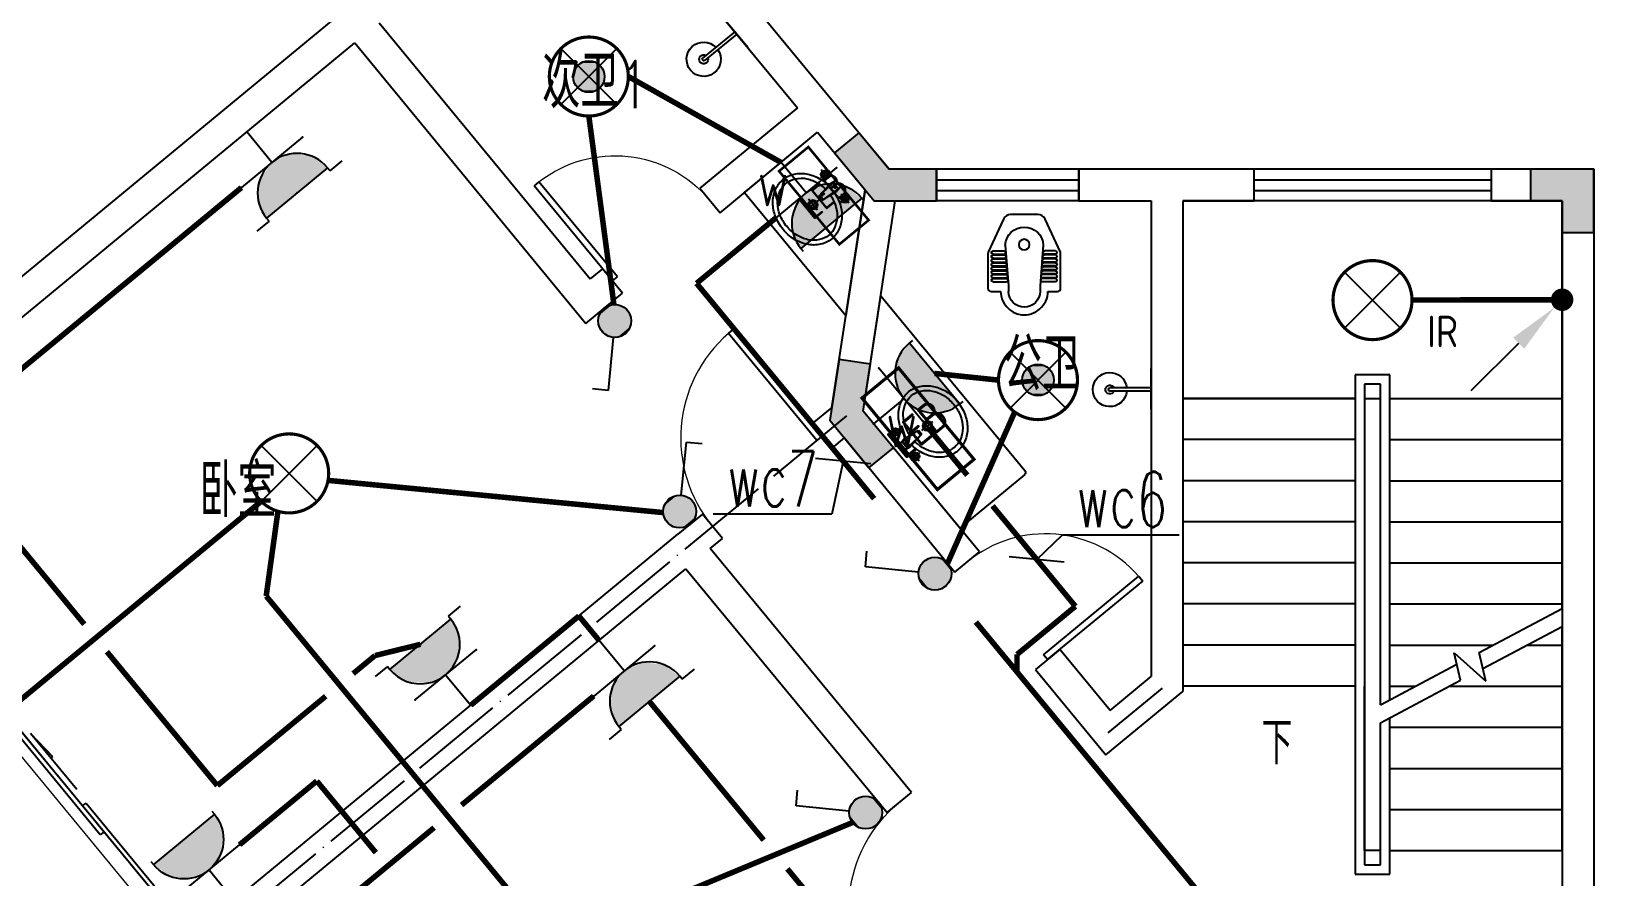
# Model space of a CAD drawing. Extents: x -7085 to 604621, y -1107727 to 606871.
# Drawn here: x 108785 to 118673, y 470582 to 475931 of the extents above; entities that cross this region are included whole.
import ezdxf
from ezdxf.enums import TextEntityAlignment as Align

# ---------------------------------------------------------------- set-up
doc = ezdxf.new("R2010")
doc.units = 0
doc.header["$LTSCALE"] = 1000
doc.header["$MEASUREMENT"] = 0
doc.linetypes.add('DOTE', pattern=[2.42, 2, -0.2, 0.02, -0.2])
for name, color, linetype in [('A-DOOR', 141, 'Continuous'), ('A-DOTE', 8, 'DOTE'), ('A-FLOR-EVTR', 2, 'Continuous'), ('A-FLOR-SPCL', 223, 'Continuous'), ('A-WALL-BRIC', 41, 'Continuous'), ('A-WALL-SURF', 253, 'Continuous'), ('DIM-插座', 3, 'Continuous'), ('DIM_SYMB', 3, 'Continuous'), ('EQUIP-插座', 3, 'Continuous'), ('EQUIP-照明', 3, 'Continuous'), ('EQUIP-箱柜', 3, 'Continuous'), ('G_COL_墙柱_', 4, 'Continuous'), ('J-FURN-厨卫', 253, 'Continuous'), ('LWIRE', 4, 'Continuous'), ('PUB_DIM', 3, 'Continuous'), ('PUB_TEXT', 7, 'Continuous'), ('TEL_TEXT', 7, 'Continuous'), ('WALL-PARAPET', 6, 'Continuous'), ('WIRE-插座', 5, 'Continuous'), ('WIRE-照明', 1, 'Continuous')]:
    doc.layers.add(name, color=color, linetype=linetype)
doc.layers.add('建筑底图', color=8, linetype='Continuous', lineweight=5)
doc.styles.add('_TCH_DIM', font='SIMPLEX', dxfattribs={"bigfont": 'GBCBIG'})
doc.styles.add('_TCH_DIM_T3', font='SIMPLEX', dxfattribs={"width": 0.705882, "bigfont": 'GBCBIG'})
doc.styles.add('_TEL_ATTDEF', font='GBENOR', dxfattribs={"width": 0.8, "height": 3, "bigfont": 'GBCBIG'})
doc.styles.add('_TEL_DIM', font='SIMPLEX', dxfattribs={"width": 0.8, "height": 3.5, "bigfont": 'HZTXT'})
doc.styles.get("Standard").update_dxf_attribs({"font": 'gbenor.shx', "bigfont": 'gbcbig.shx'})
doc.dimstyles.new('_TCH_ARCH&&100', dxfattribs={"dimtxt": 297.5, "dimasz": 100, "dimexe": 250, "dimexo": 300, "dimgap": 126.25, "dimtad": 1, "dimdec": 0, "dimzin": 0, "dimdsep": 46, "dimtxsty": '_TCH_DIM_T3', "dimblk": 'ARCHTICK', "dimcen": 0.09, "dimclrt": 7, "dimazin": 2, "dimtfac": 1, "dimtdec": 0, "dimtix": 1, "dimtmove": 2, "dimatfit": 3, "dimfxl": 0, "dimtolj": 1, "dimtzin": 0, "dimarcsym": 0})

# ---------------------------------------------------------------- blocks, each defined once
blk = doc.blocks.new('$plan$00002939')
at = {"layer": 'A-FLOR-SPCL', "color": 0}
blk.add_line((-10, 0), (10, 0), dxfattribs=at)
for points in [[(-123.6, 0), (132.9, 0)], [(-10, 0), (-10, -263.3)], [(10, 0), (10, -263.3)]]:
    blk.add_lwpolyline(points, dxfattribs=at)
for centre, radius, start, end in [((0, -262.5), 108.1, 95.30603, 84.69397), ((0, -262.5), 28.3, 110.67249, 69.32751), ((0, -260.2), 10.5, 197.23809, 342.76191)]:
    blk.add_arc(centre, radius, start, end, dxfattribs=at)
blk = doc.blocks.new('A$C14812D6A')
at = {"layer": 'A-FLOR-SPCL', "color": 0}
for p, q in [((397.3, 406.2), (289.5, 306.6)), ((357.4, 470.6), (301, 424.1)), ((352.4, 419.2), (306, 475.5)), ((397.3, 406.2), (363.1, 386.5)), ((429.1, 367.7), (397.3, 406.2)), ((363.1, 386.5), (289.5, 306.6)), ((310.7, 280.8), (289.5, 306.6)), ((318.8, 286.9), (297, 313.4)), ((429.1, 367.7), (310.7, 280.8)), ((403.2, 338), (310.7, 280.8)), ((413.2, 356), (382.8, 392.9)), ((429.1, 367.7), (403.2, 338)), ((484.6, 316.3), (428.3, 269.8)), ((479.7, 264.9), (433.2, 321.2)), ((288, 283.7), (218.4, 226.4)), ((281.9, 220.3), (224.5, 289.8))]:
    blk.add_line(p, q, dxfattribs=at)
for points in [[(64.2, 99.1, -0.080052), (16.7, 180.3, -0.088849), (0, 265.5, -0.104988), (16.6, 350.4, -0.12017), (64, 413.7, -0.12017), (135.2, 448.2, -0.104988), (221.6, 448.3, -0.088849), (302.1, 415.8, -0.055034), (352.9, 375.4, -0.080052)], [(87.3, 118.2, -0.080052), (44.6, 191.1, -0.088849), (30, 266, -0.104988), (44.2, 338.6, -0.12017), (83.1, 390.6, -0.12017), (141.5, 418.8, -0.104988), (215.5, 419, -0.088849), (286.2, 390.4, -0.056066), (332.6, 353.3, -0.080052)], [(390.4, 330, -0.055034), (420.3, 272.5, -0.088849), (437, 187.3, -0.104988), (420.3, 102.4, -0.12017), (373, 39.1, -0.12017), (301.8, 4.6, -0.104988), (215.3, 4.4, -0.088849), (134.8, 37, -0.080052), (64.2, 99.1, -0.080052)], [(364.8, 314.3, -0.056066), (392.4, 261.6, -0.088849), (407, 186.8, -0.104988), (392.7, 114.2, -0.12017), (353.9, 62.2, -0.12017), (295.5, 34, -0.104988), (221.5, 33.8, -0.088849), (150.8, 62.4, -0.080052), (87.3, 118.2, -0.080052)]]:
    blk.add_lwpolyline(points, format="xyb", dxfattribs=at)
for centre, radius in [((329.2, 447.3), 25), ((329.2, 447.3), 15), ((456.5, 293), 25), ((456.5, 293), 15), ((253.2, 255), 30), ((253.2, 255), 20)]:
    blk.add_circle(centre, radius, dxfattribs=at)
for centre, start, end in [((391.5, 370.6), 30.04171, 228.99125), ((393, 368.8), 210.04171, 48.99125)]:
    blk.add_arc(centre, 7.19, start, end, dxfattribs=at)
blk = doc.blocks.new('$plan$00002878')
at = {"layer": 'A-FLOR-SPCL', "color": 0}
for p, q in [((-120, -192.5), (-100, -450)), ((120, -192.5), (100, -450)), ((-197.6, -230), (-127.1, -230)), ((-197.6, -250), (-127.1, -250)), ((-197.6, -255), (-125.1, -255)), ((-197.6, -275), (-125.1, -275)), ((-197.6, -280), (-123.2, -280)), ((197.6, -280), (123.2, -280)), ((197.6, -255), (125.1, -255)), ((197.6, -275), (125.1, -275)), ((197.6, -230), (127.1, -230)), ((197.6, -250), (127.1, -250)), ((-197.6, -300), (-123.2, -300)), ((-197.6, -305), (-121.3, -305)), ((-197.6, -325), (-121.3, -325)), ((-197.6, -330), (-119.3, -330)), ((-197.6, -350), (-119.3, -350)), ((-197.6, -355), (-117.4, -355)), ((-197.6, -375), (-117.4, -375)), ((-197.6, -380), (-115.4, -380)), ((197.6, -380), (115.4, -380)), ((197.6, -355), (117.4, -355)), ((197.6, -375), (117.4, -375)), ((197.6, -330), (119.3, -330)), ((197.6, -350), (119.3, -350)), ((197.6, -305), (121.3, -305)), ((197.6, -325), (121.3, -325)), ((197.6, -300), (123.2, -300)), ((-197.6, -400), (-115.4, -400)), ((-197.6, -405), (-113.5, -405)), ((-197.6, -425), (-113.5, -425)), ((-100, -450), (-100, -486.3)), ((100, -450), (100, -486.3)), ((197.6, -405), (113.5, -405)), ((197.6, -425), (113.5, -425)), ((197.6, -400), (115.4, -400))]:
    blk.add_line(p, q, dxfattribs=at)
blk.add_lwpolyline([(-150, -486.3), (-210, -486.3, -0.414214), (-230, -466.3), (-230, -246.9, -0.108031), (-228.2, -238.5), (-132, -29.1, -0.293069), (-86.6, 0), (86.6, 0, -0.293069), (132, -29.1), (228.2, -238.5, -0.108031), (230, -246.9), (230, -466.3, -0.414214), (210, -486.3), (150, -486.3, -0.370477), (17.7, -633.7, -0.440428)], format="xyb", close=True, dxfattribs=at)
blk.add_circle((0.6, -190), 33.9, dxfattribs=at)
for centre, radius, start, end in [((-0.6, -198.3), 119.5, 89.71212, 177.2241), ((0.6, -198.3), 119.5, 2.7759, 90.28788), ((-197.6, -240), 10, 90, 270), ((-197.6, -265), 10, 90, 270), ((-197.6, -290), 10, 90, 270), ((-127.1, -240), 10, 270, 90), ((-125.1, -265), 10, 270, 90), ((-123.2, -290), 10, 270, 90), ((123.2, -290), 10, 90, 270), ((125.1, -265), 10, 90, 270), ((127.1, -240), 10, 90, 270), ((197.6, -240), 10, 270, 90), ((197.6, -265), 10, 270, 90), ((197.6, -290), 10, 270, 90), ((-197.6, -315), 10, 90, 270), ((-197.6, -340), 10, 90, 270), ((-197.6, -365), 10, 90, 270), ((-197.6, -390), 10, 90, 270), ((-121.3, -315), 10, 270, 90), ((-119.3, -340), 10, 270, 90), ((-117.4, -365), 10, 270, 90), ((-115.4, -390), 10, 270, 90), ((115.4, -390), 10, 90, 270), ((117.4, -365), 10, 90, 270), ((119.3, -340), 10, 90, 270), ((121.3, -315), 10, 90, 270), ((197.6, -315), 10, 270, 90), ((197.6, -340), 10, 270, 90), ((197.6, -365), 10, 270, 90), ((197.6, -390), 10, 270, 90), ((-197.6, -415), 10, 90, 270), ((-113.5, -415), 10, 270, 90), ((0, -485), 100, 180.77498, 359.22502), ((113.5, -415), 10, 90, 270), ((197.6, -415), 10, 270, 90)]:
    blk.add_arc(centre, radius, start, end, dxfattribs=at)
blk = doc.blocks.new('COL')
at = {"layer": 'A-WALL-SURF'}
for points in [[(1902.7, -2149.7), (1711.8, -1918.3), (1557.6, -2045.5), (1808.4, -2349.7), (2202.7, -2349.7), (2202.7, -2149.7)], [(6161.7, -2349.7), (6161.7, -2549.7), (6361.7, -2549.7), (6361.7, -2149.7), (5961.7, -2149.7), (5961.7, -2349.7)], [(1738.6, -3679.4), (1783.8, -3382.9), (1586.1, -3352.7), (1527.4, -3737.7), (1775.2, -4038.1), (1929.5, -3910.9)]]:
    blk.add_hatch(color=0, dxfattribs=at).paths.add_polyline_path(points)
at = {"layer": 'G_COL_墙柱_', "color": 0, "extrusion": (0, 0, -1)}
blk.add_lwpolyline([(-1902.7, -2149.7), (-1711.8, -1918.3), (-1557.6, -2045.5), (-1808.4, -2349.7), (-2202.7, -2349.7), (-2202.7, -2149.7)], close=True, dxfattribs=at)
at = {"layer": 'G_COL_墙柱_', "color": 0}
blk.add_lwpolyline([(6161.7, -2349.7), (6161.7, -2549.7), (6361.7, -2549.7), (6361.7, -2149.7), (5961.7, -2149.7), (5961.7, -2349.7)], close=True, dxfattribs=at)
blk.add_lwpolyline([(1738.6, -3679.4), (1783.8, -3382.9), (1586.1, -3352.7), (1527.4, -3737.7), (1775.2, -4038.1), (1929.5, -3910.9), (1738.6, -3679.4)], dxfattribs=at)
blk = doc.blocks.new('$WINLIB2D$00000001')
at = {"color": 0}
for points in [[(-0.5, 0.5), (-0.5, -0.5)], [(-0.5, 0.5), (0.5, 0.5)], [(0.5, -0.5), (0.5, 0.5)], [(0.5, 0.1667), (-0.5, 0.1667)], [(0.5, -0.1667), (-0.5, -0.1667)], [(-0.5, -0.5), (0.5, -0.5)]]:
    blk.add_lwpolyline(points, dxfattribs=at)
blk = doc.blocks.new('$DorLib2D$00000001')
at = {"color": 0}
for p, q in [((0.45, 0.975), (0.5, 0.975)), ((0.45, 0), (0.45, 0.975)), ((0.5, 0), (0.5, 0.975)), ((0.5, 0), (0.45, 0))]:
    blk.add_line(p, q, dxfattribs=at)
at = {"color": 0, "lineweight": 13}
blk.add_arc((0.475, 0), 0.975, 91.4693, 180, dxfattribs=at)
blk = doc.blocks.new('$DorLib2D$00000138')
at = {"color": 0, "linetype": 'Continuous'}
for p, q in [((-0.2875, 0), (-0.2875, 0.1538)), ((-0.2875, 0.1538), (0, 0.1538)), ((0, 0.1538), (0, 0)), ((0.2875, 0.1538), (0, 0.1538)), ((0.2875, 0), (0.2875, 0.1538)), ((-0.5, -0.1399), (-0.5, 0)), ((-0.5, 0), (-0.2188, 0)), ((0, 0), (-0.2875, 0)), ((-0.2188, 0), (-0.2188, -0.1399)), ((0, 0), (0.2875, 0)), ((0.2188, 0), (0.2188, -0.1399)), ((0.5, 0), (0.2188, 0)), ((0.5, 0), (0.5, -0.1946)), ((0.5, -0.1399), (0.5, 0)), ((-0.2188, -0.1399), (-0.5, -0.1399)), ((0.2188, -0.1399), (0.5, -0.1399)), ((-0.1857, -0.186), (-0.037, -0.186)), ((-0.037, -0.186), (-0.1019, -0.2583)), ((-0.1019, -0.2583), (-0.1019, -0.186)), ((0.1857, -0.186), (0.037, -0.186)), ((0.037, -0.186), (0.1019, -0.2583)), ((0.1019, -0.2583), (0.1019, -0.186))]:
    blk.add_line(p, q, dxfattribs=at)
blk = doc.blocks.new('_ArchTick')
at = {"color": 0, "linetype": 'ByBlock', "const_width": 0.4}
blk.add_lwpolyline([(-0.5, -0.5), (0.5, 0.5)], dxfattribs=at)
blk = doc.blocks.new('*D1663')
at = {"layer": 'Defpoints', "color": 0}
for p in [(106527.3, 478379.9), (108118.1, 476451.3), (105032.3, 473906.1)]:
    blk.add_point(p, dxfattribs=at)
at = {"layer": 'PUB_DIM', "color": 0, "lineweight": -2}
for p, q in [((107927.2, 476682.8), (106368.2, 478572.8)), ((103441.6, 475834.7), (106527.3, 478379.9)), ((104841.4, 474137.6), (103282.5, 476027.6))]:
    blk.add_line(p, q, dxfattribs=at)
at = {"layer": 'PUB_DIM', "color": 0, "lineweight": -2, "xscale": 100, "yscale": 100, "zscale": 100}
for p, rotation in [((106527.3, 478379.9), 39.51647805708831), ((103441.6, 475834.7), 219.5164780570883)]:
    blk.add_blockref('_ArchTick', p, dxfattribs=dict(at, rotation=rotation))
at = {"layer": 'PUB_DIM', "color": 7, "insert": (104809.5, 477319.5), "char_height": 297.5, "attachment_point": 5, "rotation": 39.51648, "style": '_TCH_DIM_T3'}
blk.add_mtext('\\A1;4000', dxfattribs=at)
blk = doc.blocks.new('*D1667')
at = {"layer": 'Defpoints', "color": 0}
for p in [(107869.7, 480524.2), (109969.5, 477978.4), (104106.6, 473142.6)]:
    blk.add_point(p, dxfattribs=at)
at = {"layer": 'PUB_DIM', "color": 0, "lineweight": -2}
for p, q in [((109778.6, 478209.9), (107710.7, 480717.1)), ((102006.8, 475688.3), (107869.7, 480524.2)), ((103915.7, 473374), (101847.7, 475881.2))]:
    blk.add_line(p, q, dxfattribs=at)
at = {"layer": 'PUB_DIM', "color": 0, "lineweight": -2, "xscale": 100, "yscale": 100, "zscale": 100}
for p, rotation in [((107869.7, 480524.2), 39.51647805708493), ((102006.8, 475688.3), 219.516478057085)]:
    blk.add_blockref('_ArchTick', p, dxfattribs=dict(at, rotation=rotation))
at = {"layer": 'PUB_DIM', "color": 7, "insert": (104763.3, 478318.4), "char_height": 297.5, "attachment_point": 5, "rotation": 39.51648, "style": '_TCH_DIM_T3'}
blk.add_mtext('\\A1;7600', dxfattribs=at)
blk = doc.blocks.new('$equip$00002539')
for p, q in [((-0.354, 0.354), (0.354, -0.354)), ((0.354, 0.354), (-0.354, -0.354))]:
    blk.add_line(p, q)
at = {"const_width": 0.04}
blk.add_lwpolyline([(-0.5, 0, 1), (0.5, 0, 1), (-0.5, 0, 0.911406)], format="xyb", dxfattribs=at)
blk.add_circle((0, 0), 0.5)
for p in [(0, 0.5), (-0.5, 0), (0.5, 0), (0, -0.5)]:
    blk.add_point(p)
at = {"color": 7, "style": '_TEL_DIM', "flags": 1}
blk.add_attdef('A', text='', height=0.00002, dxfattribs=at).set_placement((0, 0), align=Align.MIDDLE_CENTER)
blk = doc.blocks.new('$equip$00002828')
for p, q in [((0.354, 0.354), (-0.354, -0.354)), ((-0.354, 0.354), (0.354, -0.354))]:
    blk.add_line(p, q)
at = {"const_width": 0.04}
blk.add_lwpolyline([(0.5, 0, -1), (-0.5, 0, -1), (0.5, 0, 1)], format="xyb", dxfattribs=at)
for radius in [0.5, 0.2]:
    blk.add_circle((0, 0), radius)
for p in [(0, 0.5), (-0.5, 0), (0.5, 0), (0, -0.5)]:
    blk.add_point(p)
for points in [[(0, 0.2), (0, 0.2), (-0.1, 0.173), (0.1, 0.173)], [(-0.173, 0.1), (0.173, 0.1), (-0.2, 0), (0.2, 0)], [(-0.173, -0.1), (0.173, -0.1), (-0.2, 0), (0.2, 0)], [(-0.1, 0.173), (0.1, 0.173), (-0.173, 0.1), (0.173, 0.1)], [(-0.1, -0.173), (0.1, -0.173), (-0.173, -0.1), (0.173, -0.1)], [(0, -0.2), (0, -0.2), (-0.1, -0.173), (0.1, -0.173)]]:
    blk.add_solid(points)
at = {"color": 7, "style": '_TEL_DIM', "flags": 1}
for tag in ['A', 'REMARK']:
    blk.add_attdef(tag, text='', height=0.00002, dxfattribs=at).set_placement((0, 0), align=Align.MIDDLE_CENTER)
blk = doc.blocks.new('$equip$00001764')
for p, q in [((-0.5, 1.05), (-0.5, 1)), ((-0.5, 1), (0.5, 1)), ((0.5, 1.05), (0.5, 1)), ((0.5, 0.5), (-0.5, 0.5)), ((0, 0.5), (0, 0))]:
    blk.add_line(p, q)
blk.add_arc((0, 1), 0.5, 180, 0)
for p in [(-0.5, 0.5), (0.5, 0.5), (0, 0)]:
    blk.add_point(p)
for points in [[(0.433, 0.75), (-0.433, 0.75), (0.5, 1), (-0.5, 1)], [(0.25, 0.567), (-0.25, 0.567), (0.433, 0.75), (-0.433, 0.75)], [(0, 0.5), (0, 0.5), (0.25, 0.567), (-0.25, 0.567)]]:
    blk.add_solid(points)
at = {"color": 7, "style": '_TEL_DIM'}
blk.add_attdef('$TEXT$', text='', height=0.4, dxfattribs=at).set_placement((0.303, 0.211), align=Align.MIDDLE_CENTER)
at = {"color": 7, "style": '_TEL_DIM', "flags": 1}
blk.add_attdef('A', text='', height=0.00002, dxfattribs=at).set_placement((0, 0), align=Align.MIDDLE_CENTER)
blk = doc.blocks.new('$equip$00001240')
for p, q in [((-0.5, 1.05), (-0.7, 1.05)), ((-0.5, 1.05), (-0.5, 1)), ((-0.5, 1), (0.5, 1)), ((0.5, 1.05), (0.7, 1.05)), ((0.5, 1.05), (0.5, 1)), ((-0.5, 0.5), (0.5, 0.5)), ((0, 0.5), (0, 0))]:
    blk.add_line(p, q)
blk.add_arc((0, 1), 0.5, 180, 0)
for points in [[(0.433, 0.75), (-0.433, 0.75), (0.5, 1), (-0.5, 1)], [(0.25, 0.567), (-0.25, 0.567), (0.433, 0.75), (-0.433, 0.75)], [(0, 0.5), (0, 0.5), (0.25, 0.567), (-0.25, 0.567)]]:
    blk.add_solid(points)
at = {"layer": 'EQUIP-照明'}
for p in [(0, 1), (-0.5, 0.5), (0.5, 0.5), (0, 0)]:
    blk.add_point(p, dxfattribs=at)
at = {"layer": 'EQUIP-照明', "flags": 9}
blk.add_attdef('A', (0, 0), '', height=0.00002, dxfattribs=at)
blk = doc.blocks.new('$equip$00001962')
for p, q in [((0.147, 0.356), (0.625, 0.833)), ((0.625, 0.833), (0.766, 0.692))]:
    blk.add_line(p, q)
blk.add_circle((0, 0.208), 0.208)
for p in [(0, 0.417), (-0.208, 0.208), (0.208, 0.208), (0, 0)]:
    blk.add_point(p)
for points in [[(0, 0.417), (0, 0.417), (-0.104, 0.389), (0.104, 0.389)], [(-0.18, 0.313), (0.18, 0.313), (-0.208, 0.208), (0.208, 0.208)], [(-0.18, 0.104), (0.18, 0.104), (-0.208, 0.208), (0.208, 0.208)], [(-0.104, 0.389), (0.104, 0.389), (-0.18, 0.313), (0.18, 0.313)], [(-0.104, 0.028), (0.104, 0.028), (-0.18, 0.104), (0.18, 0.104)], [(0, 0), (0, 0), (-0.104, 0.028), (0.104, 0.028)]]:
    blk.add_solid(points)
at = {"layer": 'TEL_TEXT', "style": '_TEL_DIM', "flags": 1}
blk.add_attdef('A', text='', height=0.00002, dxfattribs=at).set_placement((0, 0), align=Align.MIDDLE_CENTER)
blk = doc.blocks.new('$equip$00002908')
for p, q in [((0.75, 0.6), (-0.75, 0.6)), ((-0.75, 0.6), (-0.75, 0)), ((0.75, 0), (0.75, 0.6)), ((-0.75, 0), (0.75, 0))]:
    blk.add_line(p, q)
at = {"const_width": 0.04}
blk.add_lwpolyline([(-0.75, 0.6), (-0.75, 0), (0.75, 0), (0.75, 0.6), (-0.75, 0.6), (-0.75, 0)], dxfattribs=at)
for p in [(0, 0.6), (-0.75, 0.3), (0.75, 0.3), (0, 0)]:
    blk.add_point(p)
at = {"color": 7, "style": '_TEL_DIM'}
blk.add_attdef('$TEXT$', text='', height=0.4, dxfattribs=at).set_placement((0, 0.3), align=Align.MIDDLE_CENTER)
at = {"color": 7, "style": '_TEL_DIM', "flags": 1}
for tag in ['A', 'REMARK']:
    blk.add_attdef(tag, text='', height=0.00002, dxfattribs=at).set_placement((0, 0), align=Align.MIDDLE_CENTER)
blk = doc.blocks.new('$equip$00002530')
for p, q in [((-0.354, 0.354), (0.354, -0.354)), ((0.354, 0.354), (-0.354, -0.354))]:
    blk.add_line(p, q)
at = {"const_width": 0.04}
blk.add_lwpolyline([(0, 0.5, -1), (0, -0.5, -1), (0, 0.5, -2.479085)], format="xyb", dxfattribs=at)
blk.add_circle((0, 0), 0.5)
for p in [(0, 0.5), (-0.5, 0), (0.5, 0), (0, -0.5)]:
    blk.add_point(p)
at = {"color": 7, "style": '_TEL_DIM', "flags": 1}
blk.add_attdef('A', text='', height=0.00002, dxfattribs=at).set_placement((0, 0), align=Align.MIDDLE_CENTER)
at = {"color": 7, "style": '_TEL_DIM'}
blk.add_attdef('$TEXT$', text='', height=0.4, dxfattribs=at).set_placement((0.887, -0.396), align=Align.MIDDLE_CENTER)
blk = doc.blocks.new('$TelecSys$00000081')
for p, q in [((0.104, 0.104), (0.104, 0.104)), ((-0.104, -0.104), (-0.104, -0.104)), ((-1.15, -1.15), (-0.55, -0.55))]:
    blk.add_line(p, q)
at = {"const_width": 0.142}
blk.add_lwpolyline([(0.071, 0, 1), (-0.071, 0, 1)], format="xyb", close=True, dxfattribs=at)
blk.add_solid([(-0.62, -0.48), (-0.48, -0.62), (-0.1, -0.1)])
at = {"width": 0.8, "flags": 9}
blk.add_attdef('A', (0, 0), '', height=0.00002, rotation=180, dxfattribs=at)
blk = doc.blocks.new('WC')
at = {"color": 8}
for points in [[(112055.8, 475291.9), (112355.8, 474928.2)], [(112209, 465048.1), (105527.8, 473148.2)]]:
    blk.add_lwpolyline(points, dxfattribs=at)
at = {"layer": 'A-DOTE', "color": 8, "ltscale": 0.3}
for points in [[(116867.5, 459557.3), (105032.3, 473906.1)], [(112238.8, 473498.4), (106453, 468726.2)], [(114235.7, 471775.2), (113893.2, 471492.7)]]:
    blk.add_lwpolyline(points, dxfattribs=at)
at = {"layer": 'A-FLOR-EVTR', "color": 8}
for p, q in [((116767.5, 474857.3), (114367.5, 474857.3)), ((114367.5, 474857.3), (114367.5, 473607.3)), ((116767.5, 473607.3), (116767.5, 474857.3)), ((115457.5, 473757.3), (115457.5, 470597.3)), ((115677.5, 473757.3), (115457.5, 473757.3)), ((115677.5, 471701.3), (115677.5, 473757.3)), ((115517.5, 473697.3), (115517.5, 470657.3)), ((115617.5, 473697.3), (115517.5, 473697.3)), ((115617.5, 471669.6), (115617.5, 473697.3)), ((114367.5, 473607.3), (114367.5, 471787.3)), ((115457.5, 473607.3), (114367.5, 473607.3)), ((114367.5, 473607.3), (115457.5, 473607.3)), ((115517.5, 473607.3), (115517.5, 471787.3)), ((115517.5, 473607.3), (115617.5, 473607.3)), ((115617.5, 471669.6), (115617.5, 473607.3)), ((115677.5, 473607.3), (116767.5, 473607.3)), ((115677.5, 473607.3), (116767.5, 473607.3)), ((116767.5, 472278.2), (116767.5, 473607.3)), ((115457.5, 473347.3), (114367.5, 473347.3)), ((115677.5, 473347.3), (116767.5, 473347.3)), ((115457.5, 473087.3), (114367.5, 473087.3)), ((115677.5, 473087.3), (116767.5, 473087.3)), ((115457.5, 472827.3), (114367.5, 472827.3)), ((115677.5, 472827.3), (116767.5, 472827.3)), ((115457.5, 472567.3), (114367.5, 472567.3)), ((115677.5, 472567.3), (116767.5, 472567.3)), ((115457.5, 472307.3), (114367.5, 472307.3)), ((115677.5, 472307.3), (116767.5, 472307.3)), ((116242.7, 472000.5), (116767.5, 472278.2)), ((116265.8, 471899.5), (116767.5, 472165)), ((116767.5, 470747.3), (116767.5, 472165)), ((115457.5, 472047.3), (114367.5, 472047.3)), ((115677.5, 472047.3), (116331.2, 472047.3)), ((116124.6, 471824.8), (116084.8, 471998.8)), ((116084.8, 471998.8), (116284.4, 471818.4)), ((116284.4, 471818.4), (116242.7, 472000.5)), ((116545, 472047.3), (116767.5, 472047.3)), ((115617.5, 471669.6), (116101.5, 471925.7)), ((115457.5, 471787.3), (114367.5, 471787.3)), ((115517.5, 470747.3), (115517.5, 471787.3)), ((115617.5, 471556.4), (116124.6, 471824.8)), ((115677.5, 471787.3), (115840, 471787.3)), ((116053.7, 471787.3), (116767.5, 471787.3)), ((115677.5, 470597.3), (115677.5, 471588.2)), ((115617.5, 470747.3), (115617.5, 471556.4)), ((115617.5, 470657.3), (115617.5, 471556.4)), ((115677.5, 471527.3), (116767.5, 471527.3)), ((115677.5, 471267.3), (116767.5, 471267.3)), ((115677.5, 471007.3), (116767.5, 471007.3)), ((115617.5, 470747.3), (115517.5, 470747.3)), ((115677.5, 470747.3), (116767.5, 470747.3)), ((115457.5, 470597.3), (115677.5, 470597.3)), ((115517.5, 470657.3), (115617.5, 470657.3))]:
    blk.add_line(p, q, dxfattribs=at)
at = {"layer": 'A-FLOR-SPCL', "color": 8}
for points in [[(111592.9, 474910.1), (112055.8, 475291.9)], [(112055.8, 475291.9), (112355.8, 474928.2)], [(112355.8, 474928.2), (112234.4, 474132.4)], [(111592.9, 474910.1), (112234.4, 474132.4)]]:
    blk.add_lwpolyline(points, dxfattribs=at)
blk.add_lwpolyline([(112455.7, 474257), (113366.8, 473152.4, -0.414214), (113364.1, 473124.2), (112955.3, 472787), (112344.4, 473527.6), (112455.7, 474257)], format="xyb", dxfattribs=at)
at = {"layer": 'A-WALL-BRIC', "color": 8}
for p, q in [((110619.3, 477347.8), (112146.5, 475496.3)), ((110592.3, 477066.2), (111928.5, 475446.2)), ((105527.8, 473148.2), (109076.5, 476075.2)), ((109280.9, 475984.5), (110617.1, 474364.5)), ((105809.4, 473121.2), (109126.6, 475857.3)), ((109126.6, 475857.3), (110590.1, 474082.9)), ((111928.5, 475446.2), (111311.4, 474937.2)), ((112146.5, 475496.3), (112508.6, 475057.3)), ((111438.7, 474782.9), (112055.8, 475291.9)), ((112055.8, 475291.9), (112355.8, 474928.2)), ((112808.6, 475057.3), (112508.6, 475057.3)), ((112808.6, 474857.3), (112808.6, 475057.3)), ((114267.5, 475057.3), (113708.6, 475057.3)), ((113708.6, 475057.3), (113708.6, 474857.3)), ((114817.5, 475057.3), (114267.5, 475057.3)), ((114817.5, 474857.3), (114817.5, 475057.3)), ((116967.5, 475057.3), (116317.5, 475057.3)), ((116317.5, 475057.3), (116317.5, 474857.3)), ((116967.5, 475057.3), (116967.5, 466257.3)), ((111311.4, 474937.2), (111438.7, 474782.9)), ((112145.7, 473551.3), (112355.8, 474928.2)), ((112344.4, 473527.6), (112547.3, 474857.3)), ((112547.3, 474857.3), (112808.6, 474857.3)), ((113708.6, 474857.3), (114167.5, 474857.3)), ((114167.5, 474857.3), (114167.5, 471848.6)), ((114367.5, 474857.3), (114367.5, 471754.3)), ((114367.5, 474857.3), (114817.5, 474857.3)), ((116317.5, 474857.3), (116767.5, 474857.3)), ((116767.5, 474857.3), (116767.5, 466157.3)), ((110694.2, 474428.1), (110617.1, 474364.5)), ((110821.5, 474273.8), (110694.2, 474428.1)), ((110590.1, 474082.9), (110821.5, 474273.8)), ((112145.7, 473551.3), (112020.9, 473448.3)), ((112020.9, 473448.3), (112148.2, 473294)), ((113079.5, 472636.3), (112344.4, 473527.6)), ((112148.2, 473294), (112225.3, 473357.7)), ((112225.3, 473357.7), (112925.2, 472509.1)), ((111326.6, 472875.7), (111172.3, 472748.4)), ((111453.9, 472721.4), (111326.6, 472875.7)), ((108163.7, 470266.8), (111172.3, 472748.4)), ((111376.7, 472657.7), (111453.9, 472721.4)), ((112649.3, 471114.9), (111376.7, 472657.7)), ((112925.2, 472509.1), (113079.5, 472636.3)), ((108290.9, 470112.5), (111222.4, 472530.5)), ((111222.4, 472530.5), (112495, 470987.6)), ((113588.6, 472019.2), (113434.3, 471891.9)), ((113906.7, 471633.5), (113588.6, 472019.2)), ((113434.3, 471891.9), (113879.7, 471351.9)), ((113879.7, 471351.9), (114367.5, 471754.3)), ((113906.7, 471633.5), (114167.5, 471848.6)), ((112495, 470987.6), (112649.3, 471114.9))]:
    blk.add_line(p, q, dxfattribs=at)
at = {"layer": 'DIM_SYMB', "color": 8}
for points in [[(114942.5, 471657.3, 0, 0, 0), (114942.5, 474232.3, 0, 0, 0), (116192.5, 474232.3, 0, 0, 0), (116192.5, 472287.3, 64, 0, 0), (116192.5, 472047.3, 0, 0, 0)], [(116192.5, 470617.3, 0, 0, 0), (116192.5, 471547.3, 64, 0, 0), (116192.5, 471787.3, 0, 0, 0)]]:
    blk.add_lwpolyline(points, format="xyseb", dxfattribs=at)
at = {"layer": 'A-DOOR', "color": 8, "zscale": 200}
for name, p, xscale, yscale, rotation in [('$DorLib2D$00000001', (111066.4, 474605.5), -800, 800, 39.51647805708632), ('$DorLib2D$00000001', (111737.4, 473084.9), 900, 900, 39.51647805708735), ('$DorLib2D$00000001', (113256.9, 472264.1), 800, 800, 309.5164780570857), ('$DorLib2D$00000138', (106973, 471553.2), 3100, 200, 129.5164780570793), ('$DorLib2D$00000001', (112858.5, 470704.1), 900, -900, 309.5164780571158)]:
    blk.add_blockref(name, p, dxfattribs=dict(at, xscale=xscale, yscale=yscale, rotation=rotation))
for p, xscale, yscale in [((113258.6, 474957.3), -900, -200), ((115567.5, 474957.3), -1500, 200)]:
    blk.add_blockref('$WINLIB2D$00000001', p, dxfattribs=dict(at, xscale=xscale, yscale=yscale))
at = {"layer": 'A-FLOR-SPCL', "color": 8, "linetype": 'Continuous', "xscale": -1}
for p, rotation in [((111537.4, 475920.4), 309.5164780570284), ((114167.5, 473663.9), 269.9999999999953)]:
    blk.add_blockref('$plan$00002939', p, dxfattribs=dict(at, rotation=rotation))
at = {"layer": 'A-FLOR-SPCL', "color": 8, "linetype": 'Continuous', "extrusion": (0, 0, -1), "zscale": -1}
blk.add_blockref('$plan$00002878', (-113363.7, 474770.9), dxfattribs=at)
at = {"layer": 'J-FURN-厨卫', "color": 8}
blk.add_blockref('A$C14812D6A', (111772.7, 474578.5), dxfattribs=at)
at = {"layer": 'J-FURN-厨卫', "color": 8, "rotation": 180}
blk.add_blockref('A$C14812D6A', (113004.4, 473688.5), dxfattribs=at)
at = {"layer": 'WALL-PARAPET', "color": 8}
blk.add_blockref('COL', (110605.8, 477207), dxfattribs=at)
at = {"layer": 'PUB_TEXT', "color": 8, "style": '_TCH_DIM'}
for s, height, p in [('次卫', 337.59, (110311.7, 475445.1)), ('公卫', 337.59, (113231.8, 473656.3)), ('卧室', 337.59, (108143.2, 472855.1)), ('下', 270.1, (114866.5, 471293.3))]:
    blk.add_text(s, height=height, dxfattribs=at).set_placement(p)
at = {"layer": 'PUB_TEXT', "color": 8, "style": '_TCH_DIM', "width": 0.705882}
blk.add_text('1', height=297.5, dxfattribs=at).set_placement((110803.2, 475445.1))
at = {"layer": 'PUB_DIM', "color": 8}
for p1, p2, distance, picture, middle in [((104106.6, 473142.6), (109969.5, 477978.4), 3300, '*D1667', (104763.3, 478318.4)), ((105032.3, 473906.1), (108118.1, 476451.3), 2500, '*D1663', (104809.5, 477319.5))]:
    dim = blk.add_aligned_dim(p1=p1, p2=p2, distance=distance, dimstyle='_TCH_ARCH&&100', dxfattribs=at)
    dim.commit()
    dim.dimension.update_dxf_attribs({"geometry": picture, "text_midpoint": middle})

msp = doc.modelspace()

# ---------------------------------------------------------------- linework, layer by layer
at = {"layer": 'DIM-插座'}
for p, q in [((114097.5, 473194.4), (113749.1, 473227.9)), ((115322.2, 472572.7), (114973.8, 472606.2))]:
    msp.add_line(p, q, dxfattribs=at)
for points in [[(113923.3, 473211.2), (113851, 472875)], [(113851, 472875), (113100, 472875)], [(115148, 472589.4), (115310.3, 472743.8)], [(115310.3, 472743.8), (116050.6, 472743.8)]]:
    msp.add_lwpolyline(points, dxfattribs=at)
at = {"layer": 'WIRE-插座', "const_width": 35}
for points in [[(108360.2, 473494.1), (110115.5, 474941.9)], [(112995.5, 474336), (113496.3, 474749.1)], [(112995.5, 474336), (114119.2, 472973.7)], [(114467.8, 473414.1), (114708.5, 473122.3)], [(108326.4, 473142.2), (109120.9, 472179)], [(114868.6, 472928.3), (115393, 472292.5)], [(111566.2, 471666.3), (112251, 472231.2)], [(112251, 472231.2), (112378.3, 472076.9)], [(115023.7, 471987.9), (115393, 472292.5)], [(114763.2, 472192.9), (117976, 468297.7)], [(110960.7, 471981), (111248, 472052)], [(109264, 472005.4), (109962.9, 471158.1)], [(110822.4, 471866.9), (110960.7, 471981)], [(115023.3, 471877.5), (115023.7, 471987.9)], [(109962.9, 471158.1), (110648.8, 471723.8)], [(111508.3, 471035.3), (112344.5, 471725)], [(112696.4, 471691.2), (113420.7, 470813.1)], [(110103.2, 470783.7), (110592.4, 471187.2)], [(110592.4, 471187.2), (110966.2, 470734)], [(110832.2, 470477.6), (111334.8, 470892.1)], [(113570.4, 470631.6), (114128.1, 469955.5)]]:
    msp.add_lwpolyline(points, dxfattribs=at)
at = {"layer": 'WIRE-照明', "const_width": 35}
for points in [[(112563.9, 475644.5), (113530.1, 475101)], [(112313.9, 475394.5), (112472.5, 474202.1)], [(117523.2, 474230.4), (118473.2, 474232.3)], [(114501.6, 473766.1), (114906.2, 473723.8)], [(114584.4, 472565.5), (115009, 473521.7)], [(110663.5, 473089.2), (112785, 472885.6)], [(108436.4, 471468.6), (110240.7, 472956.8)], [(110272, 472357.4), (110346.4, 472893.8)], [(110272, 472357.4), (112020.2, 470237.9)], [(112623.3, 470359.9), (113982.7, 470924.7)]]:
    msp.add_lwpolyline(points, dxfattribs=at)

# ---------------------------------------------------------------- block references
at = {"layer": 'EQUIP-插座'}
for p, xscale, yscale, zscale, rotation in [((110149.3, 475293.9), 500, 500, 500, 219.516478057156), ((111566.2, 471666.3), 499.9999999999999, 499.9999999999999, 499.9999999999999, 39.51647805708632), ((112378.3, 472076.9), 500.0000000000001, 500.0000000000001, 500.0000000000001, 219.5164780570863), ((110480.2, 470511.4), 500.0000000000001, 500.0000000000001, 500.0000000000001, 219.5164780570863)]:
    msp.add_blockref('$equip$00001240', p, dxfattribs=dict(at, xscale=xscale, yscale=yscale, zscale=zscale, rotation=rotation))
ref = msp.add_blockref('$equip$00001764', (113530.1, 475101), dxfattribs=dict(at, xscale=500, yscale=500, zscale=500, rotation=219.5164780570869))
ref.add_attrib('$TEXT$', 'W', dxfattribs={"layer": '0', "color": 7, "height": 200, "style": '_TEL_ATTDEF'}).set_placement((113480.4, 474923.2), align=Align.MIDDLE_CENTER)
ref = msp.add_blockref('$equip$00001764', (114115.9, 473447.9), dxfattribs=dict(at, xscale=500.0000000000001, yscale=500.0000000000001, zscale=500.0000000000001, rotation=309.5164780570856))
ref.add_attrib('$TEXT$', 'W', dxfattribs={"layer": '0', "color": 7, "height": 200, "style": '_TEL_ATTDEF'}).set_placement((114293.7, 473398.2), align=Align.MIDDLE_CENTER)
ref = msp.add_blockref('$equip$00001764', (110069.4, 470431.7), dxfattribs=dict(at, xscale=-500.0000000000001, yscale=499.9999999999999, zscale=500, rotation=39.51647805710707))
ref.add_attrib('$TEXT$', 'K', dxfattribs={"layer": '0', "color": 7, "height": 200, "rotation": 79.03296, "style": '_TEL_ATTDEF'}).set_placement((109852.6, 470423.1), align=Align.MIDDLE_CENTER)
at = {"layer": 'EQUIP-照明', "xscale": 500, "yscale": 500, "zscale": 500}
for name, p in [('$equip$00002828', (112313.9, 475644.5)), ('$equip$00002828', (115156.2, 473723.8)), ('$equip$00002539', (110417.4, 473133.5))]:
    msp.add_blockref(name, p, dxfattribs=at)
at = {"layer": 'EQUIP-照明'}
ref = msp.add_blockref('$equip$00002530', (117273.2, 474229.9), dxfattribs=dict(at, xscale=500, yscale=500, zscale=500))
ref.add_attrib('$TEXT$', 'IR', dxfattribs={"layer": '0', "color": 7, "height": 200, "style": '_TEL_ATTDEF'}).set_placement((117716.9, 474032), align=Align.MIDDLE_CENTER)
for p, xscale, yscale, zscale, rotation in [((112411.5, 474178.4), 500, 500, 500, 219.5164780542684), ((112955.2, 472812), 499.9999999999999, 499.9999999999999, 499.9999999999999, 39.51647805426839), ((114584.4, 472565.5), 500, 500, 500, 129.5164780542682), ((114146, 471054), 500, 500, 500, 129.5164780542684)]:
    msp.add_blockref('$equip$00001962', p, dxfattribs=dict(at, xscale=xscale, yscale=yscale, zscale=zscale, rotation=rotation))
at = {"layer": 'EQUIP-箱柜'}
ref = msp.add_blockref('$equip$00002908', (113708.5, 474814.4), dxfattribs=dict(at, xscale=400, yscale=400, zscale=400, rotation=309.5164780563978))
ref.add_attrib('$TEXT$', 'LEB', dxfattribs={"layer": '0', "color": 7, "height": 160, "rotation": 39.51648, "style": '_TEL_ATTDEF'}).set_placement((113801.1, 474890.8), align=Align.MIDDLE_CENTER)
ref = msp.add_blockref('$equip$00002908', (114281.1, 473320.8), dxfattribs=dict(at, xscale=499.9999999999999, yscale=499.9999999999999, zscale=499.9999999999999, rotation=309.5164780563979))
ref.add_attrib('$TEXT$', 'LEB', dxfattribs={"layer": '0', "color": 7, "height": 200, "rotation": 39.51648, "style": '_TEL_ATTDEF'}).set_placement((114396.8, 473416.2), align=Align.MIDDLE_CENTER)
at = {"layer": 'LWIRE', "xscale": 500, "yscale": 500, "zscale": 500}
msp.add_blockref('$TelecSys$00000081', (118473.2, 474232.3), dxfattribs=at)
at = {"layer": '建筑底图'}
msp.add_blockref('WC', (1705.8, 0), dxfattribs=at)

# ---------------------------------------------------------------- texts
at = {"layer": 'DIM-插座', "color": 7, "style": '_TEL_DIM', "width": 0.64}
for s, p in [('wc7', (113187.5, 472925)), ('wc6', (115397.8, 472793.8))]:
    msp.add_text(s, height=350, dxfattribs=at).set_placement(p)

doc.saveas('drawing.dxf')
